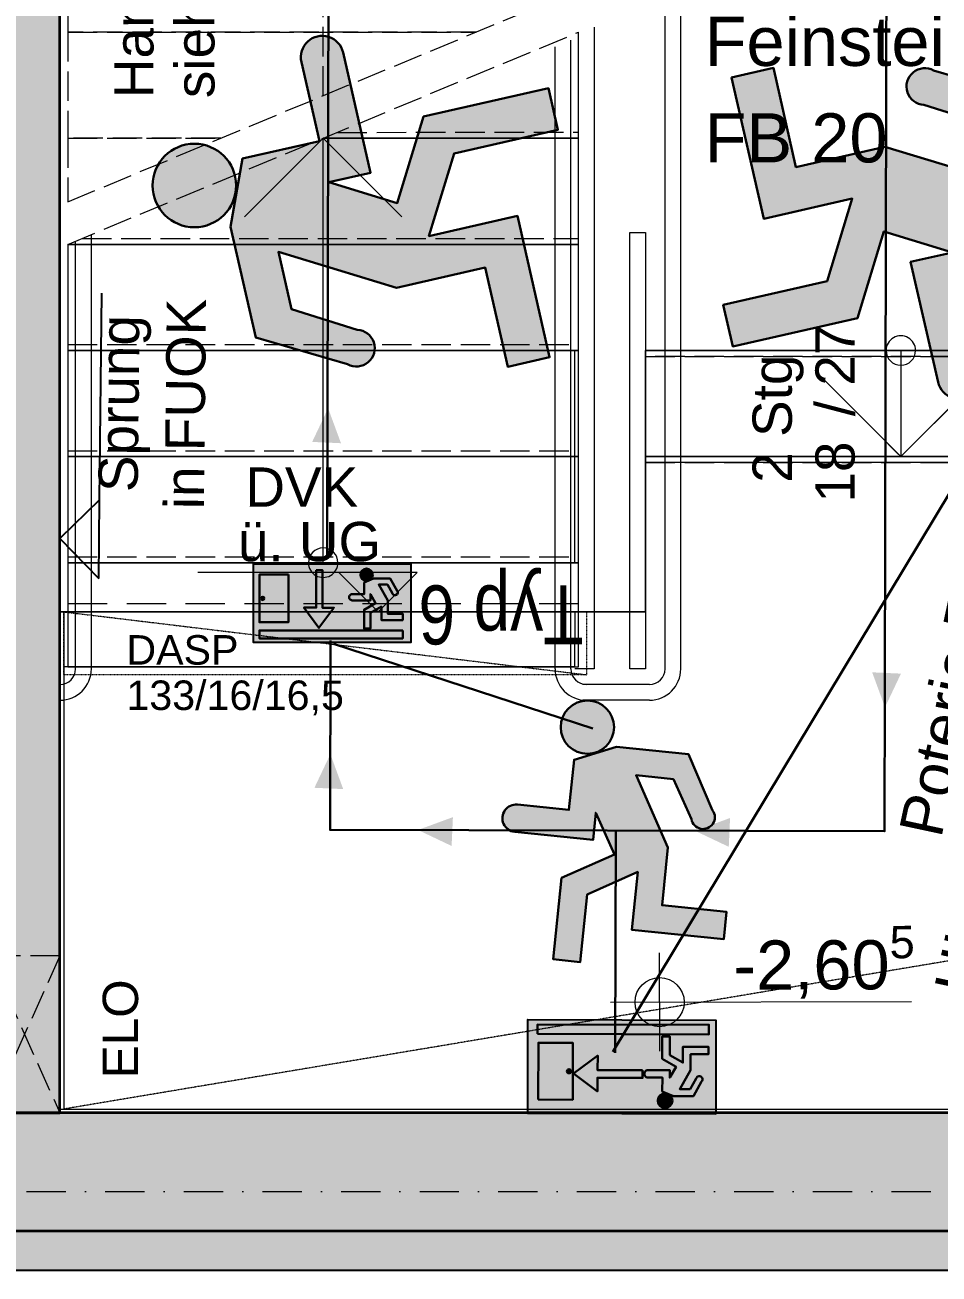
# Model space of a CAD drawing. Header units: millimetres. Extents: x 32522367 to 32638135, y 41424826 to 41540167.
# Drawn here: x 32583160 to 32585486, y 41441803 to 41444981 of the extents above; entities that cross this region are included whole.
import ezdxf
from ezdxf.enums import TextEntityAlignment as Align

# ---------------------------------------------------------------- set-up
doc = ezdxf.new("R2010")
doc.units = ezdxf.units.MM
for name, pattern in [('Punktlinie eng', [0.02, 0, -0.02]), ('Raster', [0.2, 0.1, -0.05, 0, -0.05]), ('Strichlinie eng', [0.1, 0.075, -0.025]), ('Strichlinie mittel', [0.15, 0.1, -0.05]), ('Untersicht', [0.1, 0.075, -0.025])]:
    doc.linetypes.add(name, pattern=pattern)
for name, color, linetype in [('000 Achsraster Haupt', 251, 'Continuous'), ('110 Wand Aussen', 251, 'Continuous'), ('120 Wand Innen tragend', 251, 'Continuous'), ('215 DVK darunter', 251, 'Continuous'), ('215 DVK darüber', 251, 'Continuous'), ('220 Bodenaufbau', 251, 'Continuous'), ('410 Treppe', 251, 'Continuous'), ('811 Raum 2.Erschließung_ Nebenräume_Allg.räume_Technik', 251, 'Continuous'), ('951 Polierplan Hoehenkote', 251, 'Continuous'), ('dp_GE_SIBEL', 80, 'Continuous')]:
    doc.layers.add(name, color=color, linetype=linetype)
for name, color, linetype, lineweight in [('000 Achsraster Haupt_Stift_Nr__1', 251, 'Continuous', 13), ('110 Wand Aussen_Stift_Nr__24', 251, 'Continuous', 13), ('110 Wand Aussen_Stift_Nr__29', 251, 'Continuous', 13), ('110 Wand Aussen_Stift_Nr__7', 251, 'Continuous', 25), ('110 Wand Aussen_Stift_Nr__8', 251, 'Continuous', 35), ('120 Wand Innen tragend_Stift_Nr__1', 251, 'Continuous', 13), ('120 Wand Innen tragend_Stift_Nr__24', 251, 'Continuous', 13), ('120 Wand Innen tragend_Stift_Nr__6', 251, 'Continuous', 13), ('120 Wand Innen tragend_Stift_Nr__8', 251, 'Continuous', 35), ('215 DVK darunter_Stift_Nr__16', 251, 'Continuous', 25), ('215 DVK darüber_Stift_Nr__17', 251, 'Continuous', 18), ('220 Bodenaufbau_Stift_Nr__6', 251, 'Continuous', 13), ('410 Treppe_Stift_Nr__1', 251, 'Continuous', 13), ('410 Treppe_Stift_Nr__6', 251, 'Continuous', 13), ('410 Treppe_Stift_Nr__95', 251, 'Continuous', 13), ('450 Absturzsicherung_Stift_Nr__1', 251, 'Continuous', 13), ('951 Polierplan Hoehenkote_Stift_Nr__1', 251, 'Continuous', 13), ('956 Durchbruch Beschriftung_Stift_Nr__61', 251, 'Continuous', 25), ('958 Detail Beschriftung_Stift_Nr__154', 251, 'Continuous', 13), ('970 Brandschutz Beschriftung.Texte_ Bemaßung_ Symbole_ Fluchtwege_Stift_Nr__101', 251, 'Continuous', 50), ('970 Brandschutz Beschriftung.Texte_ Bemaßung_ Symbole_ Fluchtwege_Stift_Nr__121', 251, 'Continuous', 13), ('Archicad Raumstempel_Stift_Nr__1', 251, 'Continuous', 13), ('dp_GE_ST_Attribut_Attribut1', 250, 'Continuous', 5)]:
    doc.layers.add(name, color=color, linetype=linetype, lineweight=lineweight)
doc.layers.add('E2_LEHR_MENSCH_NATIVE', color=112, linetype='Continuous', lineweight=35, true_color=0x20dd55)
doc.layers.add('E2_LEHR_WEG_B_INTERPRETATION', color=112, linetype='Continuous', lineweight=80, true_color=0x20dd55)
doc.layers.add('E_NACHRTECH', color=3, linetype='Continuous', true_color=0x00fa00)
doc.styles.add('DPG_TXT', font='arial.ttf', dxfattribs={"width": 0.8})
doc.styles.add('ERSTELLTER_STIL_1', font='arial.ttf')

# ---------------------------------------------------------------- blocks, each defined once
blk = doc.blocks.new('9809550')
at = {"color": 18, "lineweight": 30, "true_color": 0x000000}
for points in [[(423921.7, 99168.8), (423956.8, 99168.8), (423956.8, 99202.9), (423984.5, 99214.5), (424033.7, 99214.5), (424053.8, 99178.3)], [(424040.2, 99170.9), (424025.2, 99196.7), (423999.7, 99196.8), (424026.2, 99150.3), (424026.2, 99110.9), (424070.2, 99110.9), (424070.2, 99092.3), (424007.5, 99092.3), (424007.5, 99131.7), (423975, 99113.1), (423975, 99067), (423956.5, 99067), (423956.5, 99122.4), (423990.5, 99141.9), (423975.1, 99168.8), (423975.1, 99150.2), (423921.7, 99150.3)]]:
    blk.add_lwpolyline(points, dxfattribs=at)
blk.add_circle((423963.6, 99225.9), 18.1, dxfattribs=at)
for centre, radius, start, end in [((423921.7, 99159.5), 9.27, 89.9849, 270.0151), ((424047.8, 99173.1), 7.96, 195.7299, 41.4005)]:
    blk.add_arc(centre, radius, start, end, dxfattribs=at)
blk = doc.blocks.new('RIVO_ARR_down')
at = {"true_color": 0x56c81e}
h = blk.add_hatch(color=72, dxfattribs=at)
h.dxf.hatch_style = 1
h.paths.add_polyline_path([(2487.16, 1656.78), (2487.16, 1647.95), (2504.83, 1647.95), (2504.83, 1656.78)])
h.paths.add_polyline_path([(2496.19, 1651.84), (2494.51, 1649.58), (2492.81, 1651.85), (2494.2, 1651.85), (2494.2, 1656.07), (2494.9, 1656.08), (2494.9, 1651.84)], flags=16)
h.paths.add_polyline_path([(2498.26, 1653.37), (2499.6, 1653.37), (2499.6, 1654.67), (2500.12, 1654.91, -0.535619), (2499.17, 1655.55, -1), (2500.55, 1655.55, -0.302406), (2500.12, 1654.91), (2500.66, 1655.11), (2502.53, 1655.11), (2503.29, 1653.73, -1.25347), (2502.78, 1653.45), (2502.2, 1654.43), (2501.24, 1654.44), (2502.24, 1652.67), (2502.24, 1651.16), (2503.92, 1651.16), (2503.92, 1650.46), (2501.53, 1650.46), (2501.53, 1651.96), (2500.29, 1651.25), (2500.29, 1649.49), (2499.59, 1649.49), (2499.59, 1651.6), (2500.88, 1652.34), (2500.3, 1653.37), (2500.3, 1652.66), (2498.26, 1652.67, -1)], flags=16)
h.paths.add_polyline_path([(2503.92, 1649.3), (2503.92, 1648.39), (2487.82, 1648.39), (2487.82, 1649.3)], flags=16)
h.paths.add_polyline_path([(2491.07, 1650.21), (2487.82, 1650.21), (2487.82, 1655.56), (2491.07, 1655.56)], flags=16)
h.paths.add_polyline_path([(2488, 1652.89, -1), (2488.38, 1652.89, -1)], flags=0)
at = {"true_color": 0xffffff}
h = blk.add_hatch(color=7, dxfattribs=at)
h.dxf.hatch_style = 1
h.paths.add_polyline_path([(2494.9, 1651.84), (2494.9, 1656.08), (2494.2, 1656.07), (2494.2, 1651.85), (2492.81, 1651.85), (2494.51, 1649.58), (2496.19, 1651.84)])
h = blk.add_hatch(color=7, dxfattribs=at)
h.dxf.hatch_style = 1
h.paths.add_polyline_path([(2499.17, 1655.55, 1), (2500.55, 1655.55, 1)])
h = blk.add_hatch(color=7, dxfattribs=at)
h.dxf.hatch_style = 1
h.paths.add_polyline_path([(2487.82, 1655.56), (2487.82, 1650.21), (2491.07, 1650.21), (2491.07, 1655.56)])
h.paths.add_polyline_path([(2488.38, 1652.89, -1), (2488, 1652.89, -1)], flags=16)
h = blk.add_hatch(color=7, dxfattribs=at)
h.dxf.hatch_style = 1
h.paths.add_polyline_path([(2499.6, 1653.37), (2498.26, 1653.37, 1), (2498.26, 1652.67), (2500.3, 1652.66), (2500.3, 1653.37), (2500.88, 1652.34), (2499.59, 1651.6), (2499.59, 1649.49), (2500.29, 1649.49), (2500.29, 1651.25), (2501.53, 1651.96), (2501.53, 1650.46), (2503.92, 1650.46), (2503.92, 1651.16), (2502.24, 1651.16), (2502.24, 1652.67), (2501.24, 1654.44), (2502.2, 1654.43), (2502.78, 1653.45, 1.25347), (2503.29, 1653.73), (2502.53, 1655.11), (2500.66, 1655.11), (2499.6, 1654.67)])
h = blk.add_hatch(color=7, dxfattribs=at)
h.dxf.hatch_style = 1
h.paths.add_polyline_path([(2488, 1652.89, 1), (2488.38, 1652.89, 1)])
h = blk.add_hatch(color=7, dxfattribs=at)
h.dxf.hatch_style = 1
h.paths.add_polyline_path([(2487.82, 1649.3), (2487.82, 1648.39), (2503.92, 1648.39), (2503.92, 1649.3)])
blk.add_lwpolyline([(2487.16, 1656.78), (2504.83, 1656.78), (2504.83, 1647.95), (2487.16, 1647.95)], close=True)
at = {"color": 18, "lineweight": 30, "true_color": 0x000000}
blk.add_lwpolyline([(2494.2, 1656.07), (2494.2, 1651.85), (2492.81, 1651.85), (2494.51, 1649.58), (2496.19, 1651.84), (2494.9, 1651.84), (2494.9, 1656.08), (2494.2, 1656.07)], dxfattribs=at)
for points in [[(2491.07, 1655.56), (2487.82, 1655.56), (2487.82, 1650.21), (2491.07, 1650.21)], [(2503.92, 1649.3), (2487.82, 1649.3), (2487.82, 1648.39), (2503.92, 1648.39)]]:
    blk.add_lwpolyline(points, close=True, dxfattribs=at)
blk.add_circle((2488.19, 1652.89), 0.19, dxfattribs=at)
at = {"xscale": 0.0381026673526157, "yscale": 0.0381026673526157, "zscale": 0.0381026673526157}
blk.add_blockref('9809550', (-13654.29, -2125.22), dxfattribs=at)
blk = doc.blocks.new('Stgh2__118', base_point=(38.5444, -8.6515))
at = {"layer": 'Archicad Raumstempel_Stift_Nr__1', "color": 7, "lineweight": 13, "insert": (38.4276, -7.6001), "char_height": 0.125, "attachment_point": 1, "rotation": 343.6401, "style": 'ERSTELLTER_STIL_1'}
blk.add_mtext('\\A1;{\\pql;\\pt0,0.05;\\fArial|b0|i0|c0|p0;\\W1.000000;17,26\\fArial|b0|i0|c0|p0;\\W1.000000;\\A1{\\H.66x;\\S^  ;}\\fArial|b0|i0|c0|p0;\\W1.000000; m\\fArial|b0|i0|c0|p0;\\W1.000000;\\A1{\\H.66x;\\S2^  ;}}', dxfattribs=at)
at = {"layer": 'Archicad Raumstempel_Stift_Nr__1', "color": 7, "lineweight": 13, "style": 'ERSTELLTER_STIL_1'}
for tag, p in [('ROOM_NAME', (38.5053, -7.3639)), ('DUMMY_890', (38.9352, -7.4615)), ('DUMMY_891', (38.4362, -7.5709)), ('DUMMY_892', (38.367, -7.8065)), ('DUMMY_893', (38.367, -7.8351)), ('sCustom1Value', (38.2978, -8.0707)), ('DUMMY_894', (38.7367, -8.1709))]:
    blk.add_attdef(tag, text='', height=0.125, rotation=343.6401, dxfattribs=at).set_placement(p, align=Align.TOP_LEFT)
blk = doc.blocks.new('Decke_50', base_point=(4.5781, 13.8201))
at = {"layer": '220 Bodenaufbau_Stift_Nr__6', "color": 7, "linetype": 'Continuous', "lineweight": 13, "flags": 128}
blk.add_lwpolyline([(4.5781, 13.8201), (0.6206, 0.3389), (36.0074, -10.0491), (36.3665, -8.8257)], dxfattribs=at)
blk = doc.blocks.new('Decke_54', base_point=(38.1903, -2.6129))
at = {"layer": '220 Bodenaufbau_Stift_Nr__6', "color": 7, "linetype": 'Continuous', "lineweight": 13, "flags": 128}
for points in [[(38.1903, -2.6129), (36.3665, -8.8257)], [(36.3665, -8.8257), (37.7962, -9.2454), (37.9835, -8.6073), (39.2404, -8.9763), (39.7503, -7.2396), (40.2108, -7.3748), (40.7714, -5.4654), (40.3108, -5.3302)]]:
    blk.add_lwpolyline(points, dxfattribs=at)
blk = doc.blocks.new('Decke_87', base_point=(37.9032, -8.8808))
at = {"layer": '220 Bodenaufbau_Stift_Nr__6', "color": 7, "linetype": 'Continuous', "lineweight": 13, "flags": 128}
blk.add_lwpolyline([(37.9032, -8.8808), (37.7962, -9.2454), (36.3665, -8.8257), (36.0102, -10.0395), (38.6872, -10.8253), (39.1506, -9.2469)], close=True, dxfattribs=at)
blk = doc.blocks.new('Treppe_6')
at = {"layer": '410 Treppe_Stift_Nr__1', "color": 7, "linetype": 'Continuous', "lineweight": 13}
for p, q in [((37.9835, -8.6073), (37.9074, -8.8664)), ((39.2308, -8.9735), (37.9835, -8.6073)), ((38.3955, -8.8012), (38.5311, -9.0495)), ((38.6072, -8.7904), (38.5311, -9.0495)), ((36.3761, -8.8285), (36.0198, -10.0423)), ((37.7962, -9.2454), (36.3761, -8.8285)), ((37.9074, -8.8664), (37.7962, -9.2454)), ((38.5311, -9.0495), (38.7793, -8.9139)), ((39.1548, -9.2326), (39.2308, -8.9735)), ((38.6872, -10.8253), (39.1548, -9.2326)), ((36.0198, -10.0423), (38.6872, -10.8253))]:
    blk.add_line(p, q, dxfattribs=at)
at = {"layer": '410 Treppe_Stift_Nr__1', "color": 7, "linetype": 'Strichlinie eng', "lineweight": 13}
for p, q in [((39.2266, -8.9879), (37.9793, -8.6217)), ((37.9793, -8.6217), (39.2266, -8.9879)), ((39.1506, -9.2469), (37.9032, -8.8808)), ((37.9032, -8.8808), (39.1506, -9.2469)), ((39.1506, -9.2469), (37.9032, -8.8808)), ((39.1506, -9.2469), (37.9032, -8.8808))]:
    blk.add_line(p, q, dxfattribs=at)
at = {"layer": '410 Treppe_Stift_Nr__1', "color": 7, "linetype": 'Untersicht', "lineweight": 13}
for p, q in [((38.3955, -8.8012), (38.5311, -9.0495)), ((38.6072, -8.7904), (38.5311, -9.0495)), ((38.5311, -9.0495), (38.7793, -8.9139))]:
    blk.add_line(p, q, dxfattribs=at)
at = {"layer": '410 Treppe_Stift_Nr__1', "color": 7, "linetype": 'Continuous', "lineweight": 13, "flags": 128}
blk.add_lwpolyline([(38.5712, -8.7798, 1), (38.6431, -8.801, 1)], format="xyb", close=True, dxfattribs=at)
at = {"layer": '410 Treppe_Stift_Nr__6', "color": 7, "linetype": 'Continuous', "lineweight": 13}
for p, q in [((37.9835, -8.6073), (37.9074, -8.8664)), ((39.2308, -8.9735), (37.9835, -8.6073)), ((37.9074, -8.8664), (37.7962, -9.2454)), ((37.9074, -8.8664), (39.1548, -9.2326)), ((39.1548, -9.2326), (37.9074, -8.8664)), ((36.3367, -8.9628), (36.0198, -10.0423)), ((37.584, -9.329), (36.3367, -8.9628)), ((39.1548, -9.2326), (39.2308, -8.9735)), ((37.6235, -9.1947), (37.584, -9.329)), ((37.7962, -9.2454), (37.6235, -9.1947)), ((38.6872, -10.8253), (39.1548, -9.2326)), ((36.0198, -10.0423), (38.6872, -10.8253))]:
    blk.add_line(p, q, dxfattribs=at)
at = {"layer": '410 Treppe_Stift_Nr__1', "color": 7, "lineweight": 13, "char_height": 0.1, "rotation": 73.6401, "style": 'ERSTELLTER_STIL_1'}
for s, insert, attachment_point in [('\\A1;{\\pqc;\\pt0,0.05;\\fArial|b0|i0|c0|p0;\\W1.000000;\\fArial|b0|i0|c0|p0;\\W1.000000;18\\fArial|b0|i0|c0|p0;\\W1.000000;\\A1{\\H.66x;\\S^  ;}\\fArial|b0|i0|c0|p0;\\W1.000000;\\fArial|b0|i0|c0|p0;\\W1.000000; / \\fArial|b0|i0|c0|p0;\\W1.000000;27\\fArial|b0|i0|c0|p0;\\W1.000000;\\A1{\\H.66x;\\S^  ;}\\fArial|b0|i0|c0|p0;\\W1.000000;\\fArial|b0|i0|c0|p0;\\W1.000000;\\fArial|b0|i0|c0|p0;\\W1.000000;\\fArial|b0|i0|c0|p0;\\W1.000000;\\A1{\\H.66x;\\S^  ;}\\fArial|b0|i0|c0|p0;\\W1.000000;}', (38.3605, -8.8587), 2), ('\\A1;{\\pqc;\\pt0,0.05;\\fArial|b0|i0|c0|p0;\\W1.000000;2 Stg\\fArial|b0|i0|c0|p0;\\W1.000000;\\fArial|b0|i0|c0|p0;\\W1.000000;\\A1{\\H.66x;\\S^  ;}\\fArial|b0|i0|c0|p0;\\W1.000000;\\fArial|b0|i0|c0|p0;\\W1.000000;\\fArial|b0|i0|c0|p0;\\W1.000000;\\fArial|b0|i0|c0|p0;\\W1.000000;\\A1{\\H.66x;\\S^  ;}\\fArial|b0|i0|c0|p0;\\W1.000000;\\fArial|b0|i0|c0|p0;\\W1.000000;\\fArial|b0|i0|c0|p0;\\W1.000000;\\fArial|b0|i0|c0|p0;\\W1.000000;\\A1{\\H.66x;\\S^  ;}\\fArial|b0|i0|c0|p0;\\W1.000000;}', (38.332, -8.8504), 8)]:
    blk.add_mtext(s, dxfattribs=dict(at, insert=insert, attachment_point=attachment_point))
blk = doc.blocks.new('Treppe_7')
at = {"layer": '410 Treppe_Stift_Nr__1', "color": 7, "linetype": 'Untersicht', "lineweight": 13}
blk.add_line((37.3793, -7.7543), (38.2614, -4.7494), dxfattribs=at)
at = {"layer": '410 Treppe_Stift_Nr__1', "color": 7, "linetype": 'Strichlinie eng', "lineweight": 13}
for p, q in [((37.5936, -9.3318), (38.0485, -7.7822)), ((37.3877, -7.854), (37.9767, -8.0269)), ((36.649, -7.9342), (36.3463, -8.9657)), ((36.6879, -7.93), (37.9006, -8.286)), ((36.5772, -8.1789), (37.8246, -8.545)), ((36.5012, -8.4379), (37.7485, -8.8041)), ((36.4251, -8.697), (37.6725, -9.0632)), ((36.3463, -8.9657), (37.5936, -9.3318))]:
    blk.add_line(p, q, dxfattribs=at)
at = {"layer": '410 Treppe_Stift_Nr__1', "color": 7, "linetype": 'Continuous', "lineweight": 13}
for p, q in [((37.0446, -8.8945), (37.3488, -7.8582)), ((37.3488, -7.8582), (37.1005, -7.9938)), ((37.4844, -8.1064), (37.3488, -7.8582))]:
    blk.add_line(p, q, dxfattribs=at)
at = {"layer": '410 Treppe_Stift_Nr__1', "color": 7, "linetype": 'Continuous', "lineweight": 13, "flags": 128}
blk.add_lwpolyline([(37.0806, -8.905, 1), (37.0086, -8.8839, 1)], format="xyb", close=True, dxfattribs=at)
at = {"layer": '410 Treppe_Stift_Nr__6', "color": 7, "linetype": 'Untersicht', "lineweight": 13}
for p, q in [((36.8772, -7.157), (36.8012, -7.4161)), ((36.8012, -7.4161), (36.7251, -7.6751)), ((37.7984, -7.7088), (36.8012, -7.4161)), ((36.8012, -7.4161), (37.7984, -7.7088)), ((36.7251, -7.6751), (36.6795, -7.8303)), ((36.6795, -7.8303), (38.079, -7.6783)), ((37.0987, -7.7848), (36.7251, -7.6751)), ((36.7251, -7.6751), (37.0987, -7.7848))]:
    blk.add_line(p, q, dxfattribs=at)
at = {"layer": '410 Treppe_Stift_Nr__6', "color": 7, "linetype": 'Strichlinie eng', "lineweight": 13}
blk.add_line((36.649, -7.9342), (38.0485, -7.7822), dxfattribs=at)
at = {"layer": '410 Treppe_Stift_Nr__6', "color": 7, "linetype": 'Continuous', "lineweight": 13}
for p, q in [((37.9725, -8.0413), (38.0485, -7.7822)), ((37.9725, -8.0413), (37.3488, -7.8582)), ((37.3488, -7.8582), (37.9725, -8.0413)), ((36.649, -7.9342), (36.573, -8.1933)), ((37.8964, -8.3004), (36.649, -7.9342)), ((36.649, -7.9342), (37.8964, -8.3004)), ((37.8964, -8.3004), (37.9725, -8.0413)), ((36.573, -8.1933), (36.4969, -8.4523)), ((37.8204, -8.5594), (36.573, -8.1933)), ((36.573, -8.1933), (37.8204, -8.5594)), ((37.8204, -8.5594), (37.8964, -8.3004)), ((36.4969, -8.4523), (36.4209, -8.7114)), ((37.7443, -8.8185), (36.4969, -8.4523)), ((36.4969, -8.4523), (37.7443, -8.8185)), ((37.7443, -8.8185), (37.8204, -8.5594)), ((36.4209, -8.7114), (36.3463, -8.9657)), ((37.6683, -9.0776), (36.4209, -8.7114)), ((36.4209, -8.7114), (37.6683, -9.0776)), ((37.6683, -9.0776), (37.7443, -8.8185)), ((36.3463, -8.9657), (37.5936, -9.3318)), ((37.5936, -9.3318), (37.6683, -9.0776))]:
    blk.add_line(p, q, dxfattribs=at)
at = {"layer": '410 Treppe_Stift_Nr__95', "color": 253, "linetype": 'Strichlinie mittel', "lineweight": 13, "true_color": 0x9f9f9f}
blk.add_line((37.6387, -9.1783), (36.3913, -8.8121), dxfattribs=at)
blk = doc.blocks.new('Öffnung_138')
at = {"layer": '120 Wand Innen tragend_Stift_Nr__1', "color": 7, "linetype": 'Untersicht', "lineweight": 13}
for p, q in [((35.9473, -9.6146), (36.0074, -10.0491)), ((36.12, -9.6653), (35.8347, -9.9984))]:
    blk.add_line(p, q, dxfattribs=at)
at = {"layer": '120 Wand Innen tragend_Stift_Nr__6', "color": 7, "linetype": 'Untersicht', "lineweight": 13, "flags": 128}
blk.add_lwpolyline([(36.12, -9.6653), (35.9473, -9.6146)], dxfattribs=at)
at = {"layer": '120 Wand Innen tragend_Stift_Nr__8', "color": 7, "linetype": 'Continuous', "lineweight": 35, "flags": 128}
for points in [[(35.9473, -9.6146), (35.8347, -9.9984)], [(36.0074, -10.0491), (36.12, -9.6653)], [(35.8347, -9.9984), (36.0074, -10.0491)]]:
    blk.add_lwpolyline(points, dxfattribs=at)
blk = doc.blocks.new('Wand_270', base_point=(0.2482, 0.1356))
at = {"layer": '110 Wand Aussen_Stift_Nr__24', "linetype": 'Continuous', "lineweight": 13}
blk.add_hatch(color=92, dxfattribs=at).paths.add_polyline_path([(0.6206, 0.3389), (0.5361, 0.0511), (53.9425, -15.6267), (54.027, -15.3388)])
at = {"layer": '110 Wand Aussen_Stift_Nr__29', "linetype": 'Continuous', "lineweight": 13}
blk.add_hatch(color=6, dxfattribs=at).paths.add_polyline_path([(0.2201, 0.0396), (53.9143, -15.7226), (53.9425, -15.6267), (0.2482, 0.1356)])
at = {"layer": '110 Wand Aussen_Stift_Nr__7', "color": 7, "linetype": 'Continuous', "lineweight": 25, "flags": 128}
blk.add_lwpolyline([(0.1241, 0.0678), (53.9143, -15.7226)], dxfattribs=at)
at = {"layer": '110 Wand Aussen_Stift_Nr__8', "color": 7, "linetype": 'Continuous', "lineweight": 35}
blk.add_line((0.5361, 0.0511), (53.9425, -15.6267), dxfattribs=at)
at = {"layer": '110 Wand Aussen_Stift_Nr__8', "color": 7, "linetype": 'Continuous', "lineweight": 35, "flags": 128}
blk.add_lwpolyline([(40.8049, -11.4574), (8.9311, -2.1007)], dxfattribs=at)
blk = doc.blocks.new('Wand_318', base_point=(38.0176, -2.5622))
at = {"layer": '120 Wand Innen tragend_Stift_Nr__24', "linetype": 'Continuous', "lineweight": 13}
blk.add_hatch(color=92, dxfattribs=at).paths.add_polyline_path([(35.8347, -9.9984), (36.0074, -10.0491), (37.7678, -4.0521), (37.5951, -4.0014)])
at = {"layer": '120 Wand Innen tragend_Stift_Nr__8', "color": 7, "linetype": 'Continuous', "lineweight": 35, "flags": 128}
blk.add_lwpolyline([(36.12, -9.6653), (37.7678, -4.0521)], dxfattribs=at)
blk = doc.blocks.new('Höhenbemaßung_128', base_point=(36.419, -8.6469))
at = {"layer": '215 DVK darunter_Stift_Nr__16', "color": 5, "linetype": 'Continuous', "lineweight": 25}
for p, q in [((36.5438, -8.5805), (36.6974, -8.0776)), ((36.3898, -8.7426), (36.4482, -8.5513)), ((36.5438, -8.5805), (36.419, -8.6469)), ((36.4854, -8.7718), (36.5438, -8.5805)), ((36.419, -8.6469), (36.4854, -8.7718))]:
    blk.add_line(p, q, dxfattribs=at)
at = {"layer": '215 DVK darunter_Stift_Nr__16', "color": 5, "lineweight": 25, "char_height": 0.1, "attachment_point": 7, "rotation": 73.0149, "style": 'ERSTELLTER_STIL_1'}
for s, insert in [('\\A1;{\\pql;\\fArial|b0|i0|c0|p0;\\W1.000000;Sprung}', (36.671, -8.5983)), ('\\A1;{\\pql;\\fArial|b0|i0|c0|p0;\\W1.000000;in FUOK}', (36.7927, -8.6791))]:
    blk.add_mtext(s, dxfattribs=dict(at, insert=insert))
blk = doc.blocks.new('Höhenbemaßung_185', base_point=(37.1433, -9.0537))
at = {"layer": '215 DVK darüber_Stift_Nr__17', "color": 190, "linetype": 'Continuous', "lineweight": 18, "true_color": 0x9900ff}
for p, q in [((37.0755, -8.9296), (36.7318, -8.8287)), ((37.2674, -8.986), (37.0755, -8.9296)), ((37.0755, -8.9296), (37.1433, -9.0537)), ((37.1433, -9.0537), (37.2674, -8.986)), ((37.2392, -9.0819), (37.0473, -9.0256))]:
    blk.add_line(p, q, dxfattribs=at)
at = {"layer": '215 DVK darüber_Stift_Nr__17', "color": 190, "lineweight": 18, "true_color": 0x9900ff, "char_height": 0.1, "attachment_point": 7, "rotation": 343.6351, "style": 'ERSTELLTER_STIL_1'}
for s, insert in [('\\A1;{\\pql;\\fArial|b0|i0|c0|p0;\\W1.000000;DVK }', (36.8946, -8.702)), ('\\A1;{\\pql;\\fArial|b0|i0|c0|p0;\\W1.000000;ü. UG}', (36.8368, -8.8309))]:
    blk.add_mtext(s, dxfattribs=dict(at, insert=insert))
blk = doc.blocks.new('Höhenbemaßung_232', base_point=(37.5512, -10.2083))
at = {"layer": '951 Polierplan Hoehenkote_Stift_Nr__1', "color": 7, "linetype": 'Continuous', "lineweight": 13}
for p, q in [((37.5162, -10.3283), (37.5862, -10.0883)), ((37.4312, -10.1733), (38.1667, -10.3878))]:
    blk.add_line(p, q, dxfattribs=at)
blk.add_circle((37.5512, -10.2083), 0.0625, dxfattribs=at)
at = {"layer": '951 Polierplan Hoehenkote_Stift_Nr__1', "color": 7, "lineweight": 13, "insert": (37.7298, -10.2656), "char_height": 0.125, "attachment_point": 7, "rotation": 343.7374, "style": 'ERSTELLTER_STIL_1'}
blk.add_mtext('\\A1;{\\pql;\\fArial|b0|i0|c0|p0;\\W1.000000;-2,60\\fArial|b0|i0|c0|p0;\\W1.000000;\\A1{\\H.66x;\\S5^  ;}}', dxfattribs=at)
blk = doc.blocks.new('Standard-Rastermarker_20')
at = {"layer": '000 Achsraster Haupt_Stift_Nr__1', "color": 7, "linetype": 'Raster', "lineweight": 13}
blk.add_line((1, 0), (91.4133, 0), dxfattribs=at)
at = {"layer": '000 Achsraster Haupt_Stift_Nr__1', "color": 7, "lineweight": 13, "style": 'ERSTELLTER_STIL_1'}
for tag, p in [('AC_MarkerText_1_0', (-0.25, 0.075)), ('AC_MarkerText_1_1', (92.6633, 0.075))]:
    blk.add_attdef(tag, text='', height=0.15, dxfattribs=at).set_placement(p, align=Align.TOP_CENTER)
blk = doc.blocks.new('98095500')
at = {"color": 18, "lineweight": 30, "true_color": 0x000000}
for points in [[(423921.73, 99168.82), (423956.82, 99168.82), (423956.82, 99202.95), (423984.52, 99214.53), (424033.69, 99214.53), (424053.79, 99178.33)], [(424040.17, 99170.92), (424025.2, 99196.66), (423999.74, 99196.78), (424026.18, 99150.32), (424026.18, 99110.9), (424070.22, 99110.9), (424070.22, 99092.32), (424007.48, 99092.32), (424007.48, 99131.68), (423974.96, 99113.11), (423974.96, 99066.99), (423956.52, 99066.99), (423956.52, 99122.44), (423990.54, 99141.87), (423975.12, 99168.79), (423975.12, 99150.21), (423921.73, 99150.28)]]:
    blk.add_lwpolyline(points, dxfattribs=at)
blk.add_circle((423963.6, 99225.86), 18.08, dxfattribs=at)
for centre, radius, start, end in [((424047.83, 99173.07), 7.96, 195.7299, 41.4005), ((423921.73, 99159.55), 9.27, 89.9849, 270.0151)]:
    blk.add_arc(centre, radius, start, end, dxfattribs=at)
blk = doc.blocks.new('750298750')
h = blk.add_hatch(color=3)
h.paths.add_polyline_path([(426943.63, 99576.9), (426968.12, 99576.79), (426982.52, 99552.02, 1.25347), (426995.63, 99559.16), (426976.28, 99593.98), (426928.98, 99593.98), (426902.34, 99582.83), (426902.34, 99550.01), (426868.58, 99550.01, 1), (426868.59, 99532.17), (426919.94, 99532.11), (426919.94, 99549.98), (426934.78, 99524.08), (426902.06, 99505.39), (426902.06, 99452.05), (426919.79, 99452.05), (426919.79, 99496.41), (426951.07, 99514.28), (426951.07, 99476.42), (427011.43, 99476.42), (427011.43, 99494.29), (426969.06, 99494.29), (426969.06, 99532.21)])
h.paths.add_polyline_path([(426891.47, 99604.88, 1), (426926.25, 99604.88, 1)])
at = {"xscale": 0.9619413167778113, "yscale": 0.9619413167778113, "zscale": 0.9619413167778113}
blk.add_blockref('98095500', (19080.76, 4155.42), dxfattribs=at)
blk = doc.blocks.new('E2_MOL_LEHRPERSON_ZENTRIERT')
blk.add_blockref('750298750', (-426935.55, -99537.16))
blk = doc.blocks.new('RIVO_ARR_right')
at = {"true_color": 0x56c81e}
h = blk.add_hatch(color=72, dxfattribs=at)
h.dxf.hatch_style = 1
h.paths.add_polyline_path([(2487.16, 1634.5), (2487.16, 1625.66), (2504.83, 1625.66), (2504.83, 1634.5)])
h.paths.add_polyline_path([(2492.61, 1633.26, -0.535619), (2491.66, 1632.63), (2492.18, 1632.39), (2492.18, 1631.09), (2493.52, 1631.09, -0.998804), (2493.52, 1630.38), (2491.49, 1630.38), (2491.49, 1631.09), (2490.9, 1630.06), (2492.19, 1629.32), (2492.19, 1627.21), (2491.49, 1627.21), (2491.49, 1628.96), (2490.25, 1629.67), (2490.25, 1628.17), (2487.86, 1628.17), (2487.86, 1628.88), (2489.54, 1628.88), (2489.54, 1630.38), (2490.55, 1632.15), (2489.58, 1632.15), (2489.01, 1631.17, -1.25347), (2488.49, 1631.45), (2489.25, 1632.83), (2491.13, 1632.83), (2491.66, 1632.63, -0.302406), (2491.24, 1633.26, -1)], flags=16)
h.paths.add_polyline_path([(2498.29, 1631.11), (2498.29, 1632.4), (2500.54, 1630.72), (2498.27, 1629.02), (2498.27, 1630.4), (2494.05, 1630.4), (2494.05, 1631.11)], flags=16)
h.paths.add_polyline_path([(2500.61, 1633.18), (2503.85, 1633.18), (2503.85, 1627.83), (2500.61, 1627.83)], flags=16)
h.paths.add_polyline_path([(2503.92, 1627.01), (2503.92, 1626.11), (2487.82, 1626.11), (2487.82, 1627.01)], flags=16)
h.paths.add_polyline_path([(2501.16, 1630.51, -1), (2500.78, 1630.51, -1)], flags=0)
at = {"true_color": 0xffffff}
h = blk.add_hatch(color=7, dxfattribs=at)
h.dxf.hatch_style = 1
h.paths.add_polyline_path([(2491.24, 1633.26, 1), (2492.61, 1633.26, 1)])
h = blk.add_hatch(color=7, dxfattribs=at)
h.dxf.hatch_style = 1
h.paths.add_polyline_path([(2492.18, 1632.39), (2491.13, 1632.83), (2489.25, 1632.83), (2488.49, 1631.45, 1.25347), (2489.01, 1631.17), (2489.58, 1632.15), (2490.55, 1632.15), (2489.54, 1630.38), (2489.54, 1628.88), (2487.86, 1628.88), (2487.86, 1628.17), (2490.25, 1628.17), (2490.25, 1629.67), (2491.49, 1628.96), (2491.49, 1627.21), (2492.19, 1627.21), (2492.19, 1629.32), (2490.9, 1630.06), (2491.49, 1631.09), (2491.49, 1630.38), (2493.52, 1630.38, 0.998804), (2493.52, 1631.09), (2492.18, 1631.09)])
h = blk.add_hatch(color=7, dxfattribs=at)
h.dxf.hatch_style = 1
h.paths.add_polyline_path([(2498.29, 1631.11), (2494.05, 1631.11), (2494.05, 1630.4), (2498.27, 1630.4), (2498.27, 1629.02), (2500.54, 1630.72), (2498.29, 1632.4)])
h = blk.add_hatch(color=7, dxfattribs=at)
h.dxf.hatch_style = 1
h.paths.add_polyline_path([(2500.61, 1627.83), (2503.85, 1627.83), (2503.85, 1633.18), (2500.61, 1633.18)])
h.paths.add_polyline_path([(2501.16, 1630.51, -1), (2500.78, 1630.51, -1)], flags=16)
h = blk.add_hatch(color=7, dxfattribs=at)
h.dxf.hatch_style = 1
h.paths.add_polyline_path([(2500.78, 1630.51, 1), (2501.16, 1630.51, 1)])
h = blk.add_hatch(color=7, dxfattribs=at)
h.dxf.hatch_style = 1
h.paths.add_polyline_path([(2487.82, 1627.01), (2487.82, 1626.11), (2503.92, 1626.11), (2503.92, 1627.01)])
blk.add_lwpolyline([(2487.16, 1634.5), (2504.83, 1634.5), (2504.83, 1625.66), (2487.16, 1625.66)], close=True)
at = {"color": 18, "lineweight": 30, "true_color": 0x000000}
blk.add_lwpolyline([(2494.05, 1630.4), (2498.27, 1630.4), (2498.27, 1629.02), (2500.54, 1630.72), (2498.29, 1632.4), (2498.29, 1631.11), (2494.05, 1631.11), (2494.05, 1630.4)], dxfattribs=at)
for points in [[(2503.85, 1633.18), (2500.61, 1633.18), (2500.61, 1627.83), (2503.85, 1627.83)], [(2503.92, 1627.01), (2487.82, 1627.01), (2487.82, 1626.11), (2503.92, 1626.11)]]:
    blk.add_lwpolyline(points, close=True, dxfattribs=at)
blk.add_circle((2500.97, 1630.51), 0.19, dxfattribs=at)
at = {"xscale": -0.0381026673526157, "yscale": 0.0381026673526157, "zscale": 0.0381026673526157, "rotation": 359.9999999997448}
blk.add_blockref('9809550', (18646.07, -2147.51), dxfattribs=at)

msp = doc.modelspace()

# ---------------------------------------------------------------- linework, layer by layer
at = {"layer": '410 Treppe_Stift_Nr__1', "color": 7, "linetype": 'Continuous', "lineweight": 13}
for p, q in [((32584608.848, 41444975.083), (32584608.856, 41443342.613)), ((32584558.856, 41443612.613), (32584558.853, 41444152.613)), ((32584608.856, 41443342.613), (32584558.856, 41443342.613))]:
    msp.add_line(p, q, dxfattribs=at)
msp.add_lwpolyline([(32584698.857, 41443342.613), (32584698.852, 41444452.614), (32584738.851, 41444452.614), (32584738.856, 41443342.614)], close=True, dxfattribs=at)
at = {"layer": '410 Treppe_Stift_Nr__1', "color": 7, "linetype": 'Strichlinie eng', "lineweight": 13}
msp.add_lwpolyline([(32583258.856, 41443487.606), (32584588.856, 41443487.613), (32584588.857, 41443327.613), (32583258.857, 41443327.606)], close=True, dxfattribs=at)
msp.add_lwpolyline([(32583258.856, 41443487.606), (32584588.857, 41443327.613)], dxfattribs=at)
at = {"layer": '410 Treppe_Stift_Nr__1', "color": 7, "linetype": 'Continuous', "lineweight": 13}
for centre, radius, start, end in [((32583248.857, 41443342.606), 80, 270.00029, 0.00029), ((32583248.857, 41443342.606), 40, 270.000504, 0.00029), ((32584588.859, 41443342.613), 80, 180.00029, 270.00029), ((32584588.859, 41443342.613), 40, 180.00029, 270.000076), ((32584748.856, 41443342.614), 40, 270.00029, 0.00029), ((32584748.856, 41443342.614), 80, 270.000432, 0.00029)]:
    msp.add_arc(centre, radius, start, end, dxfattribs=at)
at = {"layer": '450 Absturzsicherung_Stift_Nr__1', "color": 7, "linetype": 'Continuous', "lineweight": 13}
for p, q in [((32584788.857, 41443342.614), (32584788.839, 41446772.614)), ((32584828.857, 41443342.614), (32584828.839, 41446772.614)), ((32584508.859, 41443342.612), (32584508.851, 41444925.228)), ((32584548.859, 41443342.613), (32584548.85, 41444941.843)), ((32583328.857, 41443342.607), (32583328.851, 41444447.529)), ((32583288.857, 41443342.606), (32583288.851, 41444430.914)), ((32584748.857, 41443302.614), (32584579.835, 41443302.613)), ((32584748.857, 41443262.614), (32584579.835, 41443262.613))]:
    msp.add_line(p, q, dxfattribs=at)
at = {"layer": '811 Raum 2.Erschließung_ Nebenräume_Allg.räume_Technik', "color": 51, "linetype": 'Continuous', "lineweight": 0, "true_color": 0xf5ffa6, "flags": 128}
msp.add_lwpolyline([(32586048.853, 41444152.62), (32586048.823, 41449962.621), (32583248.824, 41449962.607), (32583248.856, 41443487.606), (32584738.856, 41443487.614), (32584738.852, 41444152.614)], close=True, dxfattribs=at)
at = {"layer": '970 Brandschutz Beschriftung.Texte_ Bemaßung_ Symbole_ Fluchtwege_Stift_Nr__121', "color": 1, "linetype": 'Punktlinie eng', "lineweight": 13, "true_color": 0xe60000}
msp.add_lwpolyline([(32586048.85, 41444592.626), (32585625.709, 41442618.849), (32583258.863, 41442222.611)], dxfattribs=at)
at = {"layer": 'E2_LEHR_WEG_B_INTERPRETATION', "color": 112, "true_color": 0x20dd55}
for points in [[(32583931.453, 41444005.574), (32583964.138, 41443916.646), (32583890.837, 41443919.977)], [(32585348.596, 41443244.837), (32585315.911, 41443333.765), (32585389.211, 41443330.434)], [(32583937.145, 41443125.566), (32583969.83, 41443036.638), (32583896.53, 41443039.969)], [(32584160.071, 41442932.633), (32584248.999, 41442965.318), (32584245.668, 41442892.018)], [(32584865.404, 41442930.435), (32584954.332, 41442963.12), (32584951.001, 41442889.819)]]:
    msp.add_solid(points, dxfattribs=at)
at = {"layer": 'E_NACHRTECH', "color": 3, "lineweight": 30}
for points in [[(32585359.601, 41448179.368), (32585347.589, 41442929.552), (32583936.535, 41442932.78), (32583937.638, 41443414.534)], [(32583929.332, 41443623.262), (32583939.466, 41448051.98)], [(32584663.403, 41442930.761), (32584662.111, 41442366.034)]]:
    msp.add_lwpolyline(points, dxfattribs=at)
at = {"layer": 'E_NACHRTECH', "color": 4, "lineweight": 30}
for points in [[(32585866.658, 41444376.688), (32584656.242, 41442368.296)], [(32584604.71, 41443190.422), (32583945.173, 41443406.225)]]:
    msp.add_lwpolyline(points, dxfattribs=at)

# ---------------------------------------------------------------- block references
at = {"xscale": 27.06388135627264, "yscale": 27.06388135627264, "zscale": 27.06388135627264, "rotation": 179.8688980592595}
msp.add_blockref('RIVO_ARR_right', (32652330.976, 41486291.613), dxfattribs=at)
at = {"layer": '000 Achsraster Haupt', "color": 7, "linetype": 'Continuous', "lineweight": 18, "xscale": 999.9999999999995, "yscale": 999.9999999999995, "zscale": 999.9999999999995, "rotation": 0.0002901272618044}
msp.add_blockref('Standard-Rastermarker_20', (32539942.829, 41442012.387), dxfattribs=at)
at = {"layer": '110 Wand Aussen', "color": 7, "lineweight": 35, "xscale": 1000, "yscale": 1000, "zscale": 1000, "rotation": 16.36019999999994}
msp.add_blockref('Wand_270', (32546068.864, 41441912.418), dxfattribs=at)
at = {"layer": '120 Wand Innen tragend', "color": 7, "lineweight": 35, "xscale": 1000, "yscale": 1000, "zscale": 1000, "rotation": 16.36019999999994}
msp.add_blockref('Wand_318', (32583068.823, 41449962.606), dxfattribs=at)
at = {"layer": '120 Wand Innen tragend', "color": 7, "linetype": 'Continuous', "lineweight": 13, "xscale": 1000, "yscale": 1000, "zscale": 1000, "rotation": 16.36019999999994}
msp.add_blockref('Öffnung_138', (32545868.865, 41441712.417), dxfattribs=at)
at = {"layer": '215 DVK darunter', "color": 5, "lineweight": 25, "xscale": 1000, "yscale": 1000, "zscale": 1000, "rotation": 16.36019999999994}
msp.add_blockref('Höhenbemaßung_128', (32583248.855, 41443673.902), dxfattribs=at)
at = {"layer": '215 DVK darüber', "color": 190, "lineweight": 18, "true_color": 0x9900ff, "xscale": 1000, "yscale": 1000, "zscale": 1000, "rotation": 16.36019999999994}
msp.add_blockref('Höhenbemaßung_185', (32584058.427, 41443487.61), dxfattribs=at)
at = {"layer": '220 Bodenaufbau', "color": 7, "linetype": 'Continuous', "lineweight": 13, "xscale": 1000, "yscale": 1000, "zscale": 1000, "rotation": 16.36019999999994}
for name, p in [('Decke_50', (32546368.792, 41456262.42)), ('Decke_54', (32583248.824, 41449962.607)), ('Decke_87', (32584738.854, 41443867.614))]:
    msp.add_blockref(name, p, dxfattribs=at)
at = {"layer": '410 Treppe', "color": 7, "linetype": 'Continuous', "lineweight": 13, "xscale": 1000, "yscale": 1000, "zscale": 1000, "rotation": 16.36019999999994}
for name in ['Treppe_7', 'Treppe_6']:
    msp.add_blockref(name, (32545868.865, 41441712.417), dxfattribs=at)
at = {"layer": '811 Raum 2.Erschließung_ Nebenräume_Allg.räume_Technik', "color": 7, "linetype": 'Continuous', "lineweight": 13, "xscale": 1000, "yscale": 1000, "zscale": 1000, "rotation": 16.36019999999994}
msp.add_blockref('Stgh2__118', (32585289.551, 41444268.2), dxfattribs=at).add_auto_attribs({'ROOM_NAME': 'Stgh2', 'sCustom1Value': 'FB 20', 'DUMMY_893': 'Feinsteinzeug'})
at = {"layer": '951 Polierplan Hoehenkote', "color": 7, "lineweight": 13, "xscale": 1000, "yscale": 1000, "zscale": 1000, "rotation": 16.36019999999994}
msp.add_blockref('Höhenbemaßung_232', (32584775.034, 41442494.703), dxfattribs=at)
at = {"layer": 'dp_GE_SIBEL'}
ref = msp.add_blockref('RIVO_ARR_down', (32527424.571, 41406095.169), dxfattribs=dict(at, xscale=22.64316256777142, yscale=22.64316256777142, rotation=1.9783673e-09))
ref.add_attrib('ATTRIBUT1', 'Typ 6', dxfattribs={"layer": 'dp_GE_ST_Attribut_Attribut1', "height": 150, "rotation": 180, "style": 'DPG_TXT', "width": 0.8, "flags": 8}).set_placement((32584161.806, 41443479.906), align=Align.MIDDLE_RIGHT)
at = {"layer": 'E2_LEHR_MENSCH_NATIVE', "color": 112, "true_color": 0x20dd55, "xscale": -6.107755025382402, "yscale": 6.107755025382402}
for p, rotation in [((32584030.552, 41444505.12), 102.805494600566), ((32585422.642, 41444477.667), 282.8054946004106)]:
    msp.add_blockref('E2_MOL_LEHRPERSON_ZENTRIERT', p, dxfattribs=dict(at, rotation=rotation))
at = {"layer": 'E2_LEHR_MENSCH_NATIVE', "color": 112, "true_color": 0x20dd55, "xscale": 3.901268178373647, "yscale": 3.901268178373647, "zscale": 0.6387401200868223, "rotation": 354.175837134201}
msp.add_blockref('E2_MOL_LEHRPERSON_ZENTRIERT', (32584668.084, 41442920.756), dxfattribs=at)

# ---------------------------------------------------------------- texts
at = {"layer": '410 Treppe_Stift_Nr__1', "color": 7, "linetype": 'Continuous', "lineweight": 13, "insert": (32583418.089, 41443428.321), "char_height": 75, "attachment_point": 1, "rotation": 0.000292, "line_spacing_factor": 0.923029, "style": 'ERSTELLTER_STIL_1'}
msp.add_mtext('\\A1;{\\pql;\\fArial|b0|i0|c0|p0;\\W1.000000;DASP \\P\\pql;\\fArial|b0|i0|c0|p0;\\W1.000000;133/16/16\\fArial|b0|i0|c0|p0;\\W1.000000;,5}', dxfattribs=at)
at = {"layer": '956 Durchbruch Beschriftung_Stift_Nr__61', "color": 5, "linetype": 'Continuous', "lineweight": 25, "insert": (32583357.782, 41442300.958), "char_height": 90, "attachment_point": 1, "rotation": 90.000294, "style": 'ERSTELLTER_STIL_1'}
msp.add_mtext('\\A1;{\\pql;\\fArial|b0|i0|c0|p0;\\W1.000000;ELO}', dxfattribs=at)
at = {"layer": '958 Detail Beschriftung_Stift_Nr__154', "color": 142, "linetype": 'Continuous', "lineweight": 13, "true_color": 0x00adcd, "insert": (32583643.639, 41444794.579), "char_height": 100, "attachment_point": 7, "rotation": 90.00029, "line_spacing_factor": 0.930982, "style": 'ERSTELLTER_STIL_1'}
msp.add_mtext('\\A1;{\\pql;\\fArial|b0|i0|c0|p0;\\W1.000000;Handlauf\\fArial|b0|i0|c0|p0;\\W1.000000; \\P\\pql;\\fArial|b0|i0|c0|p0;\\W1.000000;siehe DT-\\fArial|b0|i0|c0|p0;\\W1.000000;5\\fArial|b0|i0|c0|p0;\\W1.000000;-\\fArial|b0|i0|c0|p0;\\W1.000000;1\\fArial|b0|i0|c0|p0;\\W1.000000;.\\fArial|b0|i0|c0|p0;\\W1.000000;5}', dxfattribs=at)
at = {"layer": '970 Brandschutz Beschriftung.Texte_ Bemaßung_ Symbole_ Fluchtwege_Stift_Nr__101', "color": 1, "linetype": 'Continuous', "lineweight": 50, "true_color": 0xf50000, "insert": (32585649.28, 41443450.049), "char_height": 110, "attachment_point": 5, "rotation": 77.899983, "line_spacing_factor": 0.936785, "style": 'ERSTELLTER_STIL_1'}
msp.add_mtext('\\A1;{\\pqc;\\fArial|b0|i0|c0|p0;\\W1.000000;Poterie EI90+A2 \\P\\pqc;\\fArial|b0|i0|c0|p0;\\W1.000000;UK = \\fArial|b0|i0|c0|p0;\\W1.000000;-0,46\\fArial|b0|i0|c0|p0;\\W1.000000;; \\fArial|b0|i0|c0|p0;\\W1.000000;DL=\\fArial|b0|i0|c0|p0;\\W1.000000;mind. 2,1m}', dxfattribs=at)

doc.saveas('drawing.dxf')
